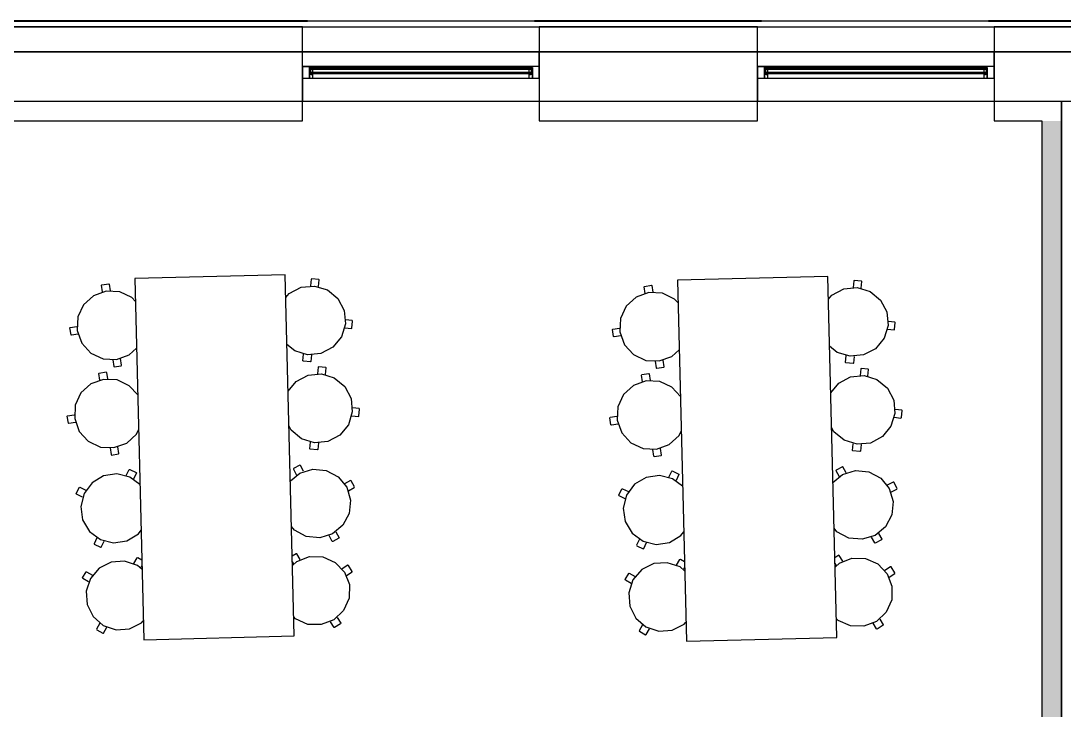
# Model space of a CAD drawing. Header units: metres. Extents: x 2.5 to 42.6, y 0.9 to 31.9.
# Drawn here: x 35.448 to 37.529, y 12.265 to 13.64 of the extents above; entities that cross this region are included whole.
import ezdxf

# ---------------------------------------------------------------- set-up
doc = ezdxf.new("R2010")
doc.units = ezdxf.units.M
for name, color, linetype in [('ARREDI', 9, 'Continuous'), ('INFISSI_VETRATE', 4, 'Continuous'), ('PARETI_STRUTTURE', 7, 'Continuous'), ('PILASTRI_SETTI', 8, 'Continuous')]:
    doc.layers.add(name, color=color, linetype=linetype)

msp = doc.modelspace()

# ---------------------------------------------------------------- linework, layer by layer
at = {"layer": 'ARREDI'}
for points in [[(35.1144, 13.6402), (35.5672, 13.6402)], [(35.5672, 13.6398), (35.1144, 13.6398)], [(35.5672, 13.6402), (36.02, 13.6402)], [(36.02, 13.6398), (35.5672, 13.6398)], [(36.02, 13.6402), (36.4728, 13.6402)], [(36.4728, 13.6398), (36.02, 13.6398)], [(36.4728, 13.6402), (36.925, 13.6402)], [(36.925, 13.6398), (36.4728, 13.6398)], [(36.9256, 13.6402), (37.3784, 13.6402)], [(37.3784, 13.6398), (36.9256, 13.6398)], [(37.3784, 13.6402), (37.6422, 13.6402), (37.8312, 13.6402)], [(37.8312, 13.6398), (37.6422, 13.6398), (37.3784, 13.6398)], [(35.6088, 13.1128), (35.6094, 13.1137)], [(35.6108, 13.0995), (35.6088, 13.1128)], [(35.6094, 13.1137), (35.6235, 13.1158)], [(35.6235, 13.1158), (35.6244, 13.1151)], [(35.6244, 13.1151), (35.6264, 13.1019)], [(35.9767, 13.0881), (35.9834, 13.0962), (36.0071, 13.1088), (36.0339, 13.1113), (36.0596, 13.1034), (36.0803, 13.0863), (36.0929, 13.0626), (36.0955, 13.0358)], [(36.0274, 13.125), (36.026, 13.1117)], [(36.0283, 13.1257), (36.0274, 13.125)], [(36.0424, 13.1243), (36.0283, 13.1257)], [(36.0417, 13.1101), (36.0431, 13.1234)], [(36.0431, 13.1234), (36.0423, 13.1243)], [(36.6911, 13.1097), (36.6918, 13.1106)], [(36.6918, 13.1106), (36.7058, 13.1127)], [(36.7058, 13.1127), (36.7067, 13.112)], [(36.7067, 13.1121), (36.7087, 13.0988)], [(37.1097, 13.1219), (37.1083, 13.1086)], [(37.1106, 13.1226), (37.1097, 13.1219)], [(37.1247, 13.1212), (37.1106, 13.1226)], [(37.124, 13.107), (37.1254, 13.1203)], [(37.1254, 13.1203), (37.1247, 13.1212)], [(35.6768, 13.0807), (35.6697, 13.0885), (35.6454, 13.0999), (35.6185, 13.1012), (35.5932, 13.092), (35.5734, 13.0739), (35.5619, 13.0496), (35.5607, 13.0227)], [(36.7591, 13.0777), (36.752, 13.0854), (36.7277, 13.0968), (36.7008, 13.0981), (36.6755, 13.0889), (36.6557, 13.0708), (36.6442, 13.0465), (36.643, 13.0196)], [(36.6931, 13.0964), (36.6911, 13.1097)], [(37.059, 13.085), (37.0657, 13.0931), (37.0895, 13.1057), (37.1162, 13.1082), (37.1419, 13.1004), (37.1626, 13.0832), (37.1752, 13.0595), (37.1778, 13.0327)], [(35.546, 13.0277), (35.5467, 13.0286)], [(35.5482, 13.0136), (35.546, 13.0277)], [(35.5467, 13.0286), (35.56, 13.0306)], [(36.0955, 13.0358), (36.0876, 13.0101), (36.0705, 12.9894), (36.0467, 12.9768), (36.02, 12.9742), (35.9943, 12.9821), (35.979, 12.9947)], [(36.0943, 13.028), (36.1076, 13.0267)], [(36.1092, 13.0423), (36.0958, 13.0437)], [(36.1076, 13.0267), (36.1085, 13.0274)], [(36.1085, 13.0274), (36.1099, 13.0415)], [(36.1099, 13.0415), (36.1092, 13.0423)], [(36.629, 13.0255), (36.6423, 13.0275)], [(37.1778, 13.0327), (37.1699, 13.007), (37.1528, 12.9863), (37.129, 12.9737), (37.1023, 12.9711), (37.0766, 12.979), (37.0613, 12.9916)], [(37.1915, 13.0392), (37.1782, 13.0406)], [(37.1908, 13.0243), (37.1922, 13.0384)], [(37.1922, 13.0384), (37.1915, 13.0392)], [(35.549, 13.013), (35.5481, 13.0137)], [(35.5623, 13.015), (35.549, 13.013)], [(35.5607, 13.0227), (35.5698, 12.9974), (35.5879, 12.9776), (35.6123, 12.9661), (35.6391, 12.9649), (35.6644, 12.974), (35.6791, 12.9874)], [(36.6283, 13.0246), (36.629, 13.0255)], [(36.6305, 13.0106), (36.6283, 13.0246)], [(36.6314, 13.0099), (36.6305, 13.0106)], [(36.6446, 13.0119), (36.6314, 13.0099)], [(36.643, 13.0196), (36.6521, 12.9943), (36.6702, 12.9745), (36.6946, 12.963), (36.7214, 12.9618), (36.7467, 12.9709), (36.7614, 12.9843)], [(37.1766, 13.0249), (37.1899, 13.0236)], [(37.1899, 13.0236), (37.1908, 13.0243)], [(35.6488, 12.9533), (35.6468, 12.9665)], [(36.0108, 12.9621), (36.0122, 12.9755)], [(36.0279, 12.9739), (36.0265, 12.9605)], [(37.0932, 12.959), (37.0945, 12.9724)], [(37.1102, 12.9708), (37.1088, 12.9574)], [(35.6313, 12.9642), (35.6333, 12.9509)], [(35.6333, 12.9509), (35.6342, 12.9502)], [(35.6342, 12.9502), (35.6482, 12.9524)], [(35.6482, 12.9524), (35.6489, 12.9533)], [(36.0116, 12.9613), (36.0108, 12.9621)], [(36.0257, 12.9598), (36.0116, 12.9613)], [(36.0265, 12.9605), (36.0257, 12.9598)], [(36.0412, 12.9495), (36.0399, 12.9361)], [(36.0421, 12.9502), (36.0412, 12.9495)], [(36.0562, 12.9487), (36.0421, 12.9502)], [(36.0555, 12.9345), (36.0569, 12.9479)], [(36.0569, 12.9479), (36.0562, 12.9487)], [(36.7136, 12.9611), (36.7156, 12.9478)], [(36.7156, 12.9478), (36.7165, 12.9471)], [(36.7165, 12.9472), (36.7305, 12.9493)], [(36.7312, 12.9502), (36.7292, 12.9634)], [(36.7305, 12.9493), (36.7312, 12.9502)], [(37.0939, 12.9582), (37.0932, 12.959)], [(37.108, 12.9567), (37.0939, 12.9582)], [(37.1088, 12.9574), (37.108, 12.9567)], [(37.1235, 12.9464), (37.1222, 12.933)], [(37.1244, 12.9471), (37.1235, 12.9464)], [(37.1385, 12.9457), (37.1244, 12.9471)], [(37.1378, 12.9314), (37.1392, 12.9448)], [(37.1392, 12.9448), (37.1385, 12.9457)], [(35.6813, 12.894), (35.6645, 12.9125), (35.6402, 12.9239), (35.6133, 12.9251), (35.588, 12.916), (35.5681, 12.8979), (35.5567, 12.8736), (35.5555, 12.8467)], [(35.6036, 12.9368), (35.6042, 12.9377)], [(35.6056, 12.9235), (35.6036, 12.9368)], [(35.6042, 12.9377), (35.6182, 12.9398)], [(35.6182, 12.9398), (35.6191, 12.9391)], [(35.6191, 12.9391), (35.6211, 12.9259)], [(35.9813, 12.9013), (35.9972, 12.9206), (36.021, 12.9332), (36.0477, 12.9358), (36.0734, 12.9279), (36.0942, 12.9108), (36.1068, 12.887), (36.1093, 12.8603)], [(36.6859, 12.9337), (36.6865, 12.9346)], [(36.6879, 12.9204), (36.6859, 12.9337)], [(36.6865, 12.9346), (36.7005, 12.9367)], [(36.7005, 12.9367), (36.7014, 12.936)], [(36.7014, 12.936), (36.7034, 12.9228)], [(37.0636, 12.8982), (37.0795, 12.9175), (37.1033, 12.9301), (37.13, 12.9327), (37.1557, 12.9248), (37.1765, 12.9077), (37.1891, 12.8839), (37.1916, 12.8572)], [(36.7637, 12.8909), (36.7468, 12.9094), (36.7225, 12.9208), (36.6956, 12.9221), (36.6703, 12.9129), (36.6504, 12.8948), (36.639, 12.8705), (36.6378, 12.8436)], [(36.1093, 12.8603), (36.1014, 12.8346), (36.0843, 12.8138), (36.0606, 12.8012), (36.0338, 12.7987), (36.0081, 12.8066), (35.9874, 12.8237), (35.983, 12.832)], [(36.123, 12.8668), (36.1097, 12.8682)], [(36.1223, 12.8518), (36.1237, 12.8659)], [(36.1237, 12.8659), (36.123, 12.8668)], [(37.2053, 12.8637), (37.192, 12.8651)], [(37.2046, 12.8487), (37.206, 12.8628)], [(37.206, 12.8628), (37.2053, 12.8637)], [(35.5408, 12.8517), (35.5415, 12.8526)], [(35.5429, 12.8376), (35.5408, 12.8517)], [(35.5415, 12.8526), (35.5547, 12.8546)], [(35.5555, 12.8467), (35.5646, 12.8214), (35.5827, 12.8016), (35.6071, 12.7901), (35.6339, 12.7889), (35.6592, 12.798), (35.6791, 12.8161), (35.683, 12.8246)], [(36.1081, 12.8525), (36.1214, 12.8511)], [(36.1214, 12.8511), (36.1223, 12.8518)], [(36.6231, 12.8486), (36.6238, 12.8495)], [(36.6252, 12.8346), (36.6231, 12.8486)], [(36.6238, 12.8495), (36.637, 12.8515)], [(36.6378, 12.8436), (36.6469, 12.8183), (36.665, 12.7985), (36.6894, 12.787), (36.7162, 12.7858), (36.7415, 12.7949), (36.7614, 12.813), (36.7653, 12.8215)], [(37.1916, 12.8572), (37.1837, 12.8315), (37.1666, 12.8108), (37.1429, 12.7981), (37.1161, 12.7956), (37.0904, 12.8035), (37.0697, 12.8206), (37.0653, 12.8289)], [(37.1904, 12.8494), (37.2037, 12.848)], [(37.2037, 12.848), (37.2046, 12.8487)], [(35.5438, 12.837), (35.5429, 12.8376)], [(35.5571, 12.839), (35.5438, 12.837)], [(36.6261, 12.8339), (36.6252, 12.8346)], [(36.6394, 12.8359), (36.6261, 12.8339)], [(36.0247, 12.7866), (36.026, 12.7999)], [(36.0417, 12.7983), (36.0403, 12.785)], [(35.626, 12.7882), (35.628, 12.7749)], [(35.6436, 12.7772), (35.6416, 12.7905)], [(35.643, 12.7764), (35.6436, 12.7773)], [(36.0254, 12.7857), (36.0247, 12.7866)], [(36.0395, 12.7843), (36.0254, 12.7857)], [(36.0404, 12.785), (36.0395, 12.7843)], [(36.7083, 12.7851), (36.7103, 12.7718)], [(36.7259, 12.7742), (36.7239, 12.7874)], [(37.107, 12.7835), (37.1084, 12.7968)], [(37.1077, 12.7826), (37.107, 12.7835)], [(37.1218, 12.7812), (37.1077, 12.7826)], [(37.1227, 12.7819), (37.1218, 12.7812)], [(37.124, 12.7952), (37.1227, 12.7819)], [(35.628, 12.7749), (35.6289, 12.7742)], [(35.6289, 12.7742), (35.643, 12.7764)], [(36.7104, 12.7718), (36.7113, 12.7711)], [(36.7113, 12.7711), (36.7253, 12.7733)], [(36.7253, 12.7733), (36.7259, 12.7742)], [(35.6857, 12.7153), (35.6658, 12.73), (35.6398, 12.7366), (35.6132, 12.7327), (35.5901, 12.7189), (35.5741, 12.6973)], [(35.6585, 12.733), (35.6643, 12.7451)], [(35.6643, 12.7451), (35.6653, 12.7455)], [(35.6653, 12.7455), (35.6781, 12.7394)], [(35.6785, 12.7384), (35.6728, 12.7263)], [(35.6781, 12.7394), (35.6785, 12.7384)], [(35.9857, 12.7226), (36.0048, 12.7383), (36.0305, 12.7462), (36.0573, 12.7436), (36.081, 12.7309), (36.0981, 12.7102)], [(35.9921, 12.7471), (35.9917, 12.746)], [(35.9917, 12.746), (35.9981, 12.7342)], [(36.0045, 12.7538), (35.9921, 12.7471)], [(36.0056, 12.7535), (36.0045, 12.7538)], [(36.012, 12.7417), (36.0056, 12.7535)], [(36.7408, 12.7299), (36.7466, 12.742)], [(36.7466, 12.742), (36.7476, 12.7424)], [(36.7476, 12.7424), (36.7604, 12.7363)], [(36.7604, 12.7363), (36.7608, 12.7353)], [(37.068, 12.7195), (37.0871, 12.7352), (37.1128, 12.7431), (37.1396, 12.7405), (37.1633, 12.7278), (37.1804, 12.7071)], [(37.0744, 12.744), (37.074, 12.743)], [(37.074, 12.743), (37.0804, 12.7311)], [(37.0869, 12.7507), (37.0744, 12.744)], [(37.0879, 12.7504), (37.0869, 12.7507)], [(37.0943, 12.7386), (37.0879, 12.7504)], [(36.1058, 12.7232), (36.094, 12.7169)], [(36.1069, 12.7229), (36.1058, 12.7232)], [(36.1136, 12.7104), (36.1069, 12.7229)], [(36.768, 12.7122), (36.7482, 12.7269), (36.7221, 12.7335), (36.6955, 12.7296), (36.6724, 12.7158), (36.6564, 12.6943)], [(36.7608, 12.7353), (36.7551, 12.7232)], [(37.1881, 12.7202), (37.1763, 12.7138)], [(37.1892, 12.7198), (37.1881, 12.7202)], [(37.1959, 12.7073), (37.1892, 12.7198)], [(35.5586, 12.6968), (35.5647, 12.7096)], [(35.559, 12.6958), (35.5586, 12.6968)], [(35.5711, 12.69), (35.559, 12.6958)], [(35.5647, 12.7096), (35.5657, 12.71)], [(35.5657, 12.71), (35.5778, 12.7043)], [(35.5741, 12.6973), (35.5675, 12.6713), (35.5714, 12.6447), (35.5852, 12.6216), (35.6067, 12.6056), (35.6328, 12.599), (35.6594, 12.6029), (35.6825, 12.6167), (35.688, 12.624)], [(36.0981, 12.7102), (36.1059, 12.6844), (36.1033, 12.6577), (36.0907, 12.634), (36.0699, 12.6169), (36.0442, 12.609), (36.0174, 12.6116), (35.9937, 12.6243), (35.9879, 12.6314)], [(36.1014, 12.703), (36.1132, 12.7094)], [(36.1132, 12.7094), (36.1135, 12.7104)], [(36.6409, 12.6938), (36.647, 12.7066)], [(36.6413, 12.6927), (36.6409, 12.6938)], [(36.647, 12.7066), (36.648, 12.7069)], [(36.648, 12.7069), (36.6601, 12.7012)], [(36.6564, 12.6943), (36.6498, 12.6682), (36.6537, 12.6416), (36.6675, 12.6185), (36.6891, 12.6025), (36.7151, 12.5959), (36.7417, 12.5998), (36.7648, 12.6136), (36.7703, 12.6209)], [(37.1804, 12.7071), (37.1882, 12.6814), (37.1856, 12.6546), (37.173, 12.6309), (37.1522, 12.6138), (37.1265, 12.606), (37.0997, 12.6086), (37.076, 12.6212), (37.0702, 12.6283)], [(37.1837, 12.6999), (37.1955, 12.7063)], [(37.1955, 12.7063), (37.1959, 12.7073)], [(36.6534, 12.687), (36.6413, 12.6927)], [(36.0691, 12.6017), (36.0628, 12.6136)], [(36.0766, 12.621), (36.083, 12.6092)], [(37.159, 12.6179), (37.1653, 12.6061)], [(35.5998, 12.6093), (35.5941, 12.5972)], [(35.5941, 12.5972), (35.5944, 12.5962)], [(35.5944, 12.5962), (35.6072, 12.5901)], [(35.6072, 12.5901), (35.6083, 12.5905)], [(35.6083, 12.5905), (35.614, 12.6026)], [(36.0702, 12.6014), (36.0691, 12.6017)], [(36.0827, 12.6081), (36.0702, 12.6014)], [(36.083, 12.6092), (36.0827, 12.6081)], [(36.6821, 12.6063), (36.6764, 12.5941)], [(36.6764, 12.5941), (36.6767, 12.5931)], [(36.6767, 12.5931), (36.6895, 12.587)], [(36.6906, 12.5874), (36.6963, 12.5995)], [(37.1514, 12.5987), (37.1451, 12.6105)], [(37.1525, 12.5983), (37.1514, 12.5987)], [(37.165, 12.605), (37.1525, 12.5983)], [(37.1653, 12.6061), (37.165, 12.605)], [(35.6736, 12.5575), (35.6803, 12.5692)], [(35.6803, 12.5692), (35.6813, 12.5695)], [(35.6813, 12.5695), (35.6894, 12.5649)], [(35.9972, 12.5772), (35.9893, 12.5722)], [(35.9898, 12.5535), (35.9986, 12.5618), (36.0236, 12.5715), (36.0505, 12.5709), (36.0751, 12.5601), (36.0937, 12.5406)], [(35.9983, 12.577), (35.9972, 12.5772)], [(36.0054, 12.5657), (35.9983, 12.577)], [(36.6895, 12.587), (36.6906, 12.5874)], [(37.0795, 12.5741), (37.0717, 12.5692)], [(37.0806, 12.5739), (37.0795, 12.5741)], [(37.0878, 12.5626), (37.0806, 12.5739)], [(35.6899, 12.5461), (35.6807, 12.554), (35.6552, 12.5625), (35.6284, 12.5606), (35.6044, 12.5485), (35.5868, 12.5282)], [(35.6897, 12.5539), (35.6873, 12.5498)], [(35.9896, 12.5612), (35.9922, 12.5572)], [(36.1004, 12.5542), (36.0891, 12.547)], [(36.1015, 12.554), (36.1004, 12.5542)], [(36.1091, 12.542), (36.1015, 12.554)], [(36.7722, 12.543), (36.763, 12.5509), (36.7375, 12.5594), (36.7107, 12.5575), (36.6867, 12.5455), (36.6691, 12.5251)], [(36.756, 12.5544), (36.7626, 12.5661)], [(36.7626, 12.5661), (36.7637, 12.5664)], [(36.7637, 12.5664), (36.7717, 12.5618)], [(36.772, 12.5508), (36.7696, 12.5467)], [(37.0719, 12.5581), (37.0745, 12.5541)], [(37.0721, 12.5504), (37.0809, 12.5587), (37.1059, 12.5684), (37.1328, 12.5678), (37.1574, 12.557), (37.176, 12.5375)], [(37.1827, 12.5511), (37.1714, 12.544)], [(37.1838, 12.5509), (37.1827, 12.5511)], [(37.1914, 12.5389), (37.1838, 12.5509)], [(35.5713, 12.5289), (35.5783, 12.5412)], [(35.5716, 12.5278), (35.5713, 12.5289)], [(35.5832, 12.5212), (35.5716, 12.5278)], [(35.5783, 12.5412), (35.5794, 12.5415)], [(35.5868, 12.5282), (35.5783, 12.5027), (35.5802, 12.4759), (35.5922, 12.4519), (35.6126, 12.4342), (35.6381, 12.4258), (35.6649, 12.4277), (35.6889, 12.4397), (35.6924, 12.4437)], [(35.5794, 12.5415), (35.591, 12.5348)], [(36.0937, 12.5406), (36.1034, 12.5156), (36.1028, 12.4887), (36.0919, 12.4641), (36.0725, 12.4455), (36.0474, 12.4358), (36.0205, 12.4364), (35.9959, 12.4473), (35.9923, 12.4511)], [(36.0975, 12.5337), (36.1088, 12.5409)], [(36.1088, 12.5409), (36.1091, 12.542)], [(36.6536, 12.5258), (36.6606, 12.5381)], [(36.6606, 12.5381), (36.6617, 12.5384)], [(36.6617, 12.5384), (36.6733, 12.5318)], [(37.176, 12.5375), (37.1857, 12.5125), (37.1851, 12.4856), (37.1742, 12.461), (37.1548, 12.4424), (37.1297, 12.4327), (37.1028, 12.4333), (37.0782, 12.4442), (37.0746, 12.448)], [(37.1798, 12.5307), (37.1911, 12.5379)], [(37.1911, 12.5379), (37.1914, 12.5389)], [(36.6539, 12.5247), (36.6536, 12.5258)], [(36.6656, 12.5181), (36.6539, 12.5247)], [(36.6691, 12.5251), (36.6606, 12.4996), (36.6625, 12.4728), (36.6746, 12.4488), (36.6949, 12.4312), (36.7204, 12.4227), (36.7472, 12.4246), (36.7712, 12.4366), (36.7747, 12.4406)], [(36.0789, 12.4501), (36.0861, 12.4388)], [(37.1612, 12.447), (37.1684, 12.4357)], [(35.6059, 12.4385), (35.5993, 12.4269)], [(35.5993, 12.4269), (35.5996, 12.4258)], [(35.5996, 12.4258), (35.6119, 12.4188)], [(35.613, 12.4191), (35.6196, 12.4308)], [(36.0728, 12.4304), (36.0656, 12.4417)], [(36.0739, 12.4301), (36.0728, 12.4304)], [(36.0859, 12.4377), (36.0739, 12.4301)], [(36.0861, 12.4388), (36.0859, 12.4377)], [(36.6882, 12.4355), (36.6816, 12.4238)], [(36.6816, 12.4238), (36.6819, 12.4227)], [(36.6953, 12.416), (36.7019, 12.4277)], [(37.1551, 12.4273), (37.1479, 12.4386)], [(37.1562, 12.427), (37.1551, 12.4273)], [(37.1682, 12.4346), (37.1562, 12.427)], [(37.1684, 12.4357), (37.1682, 12.4346)], [(35.6119, 12.4188), (35.613, 12.4191)], [(36.6819, 12.4227), (36.6942, 12.4157)], [(36.6942, 12.4157), (36.6953, 12.416)]]:
    msp.add_lwpolyline(points, dxfattribs=at)
for points in [[(35.1144, 13.6398), (35.5672, 13.6398), (35.5672, 13.6402), (35.1144, 13.6402)], [(35.5672, 13.6398), (36.02, 13.6398), (36.02, 13.6402), (35.5672, 13.6402)], [(36.4728, 13.6398), (36.9256, 13.6398), (36.9256, 13.6402), (36.4728, 13.6402)], [(37.3784, 13.6398), (37.8312, 13.6398), (37.8312, 13.6402), (37.3784, 13.6402)], [(36.0236, 13.526), (36.0236, 13.5475), (36.0307, 13.5475), (36.0307, 13.5489), (36.0098, 13.5489), (36.0098, 13.526)], [(36.0265, 13.5475), (36.0265, 13.5459), (36.0304, 13.5459), (36.0304, 13.5475)], [(36.4684, 13.526), (36.4822, 13.526), (36.4822, 13.5489), (36.4613, 13.5489), (36.4613, 13.5475), (36.4684, 13.5475)], [(36.4655, 13.5475), (36.4616, 13.5475), (36.4616, 13.5459), (36.4655, 13.5459)], [(36.9312, 13.526), (36.9312, 13.5475), (36.9383, 13.5475), (36.9383, 13.5489), (36.9173, 13.5489), (36.9173, 13.526)], [(36.9341, 13.5475), (36.9341, 13.5459), (36.938, 13.5459), (36.938, 13.5475)], [(37.3759, 13.526), (37.3898, 13.526), (37.3898, 13.5489), (37.3689, 13.5489), (37.3689, 13.5475), (37.3759, 13.5475)], [(37.3731, 13.5475), (37.3691, 13.5475), (37.3691, 13.5459), (37.3731, 13.5459)], [(36.0236, 13.526), (36.0304, 13.526), (36.0304, 13.5329), (36.0236, 13.5329)], [(36.0307, 13.5436), (36.0256, 13.5436), (36.0256, 13.5372), (36.0307, 13.5372)], [(36.0304, 13.5349), (36.0272, 13.5349), (36.0272, 13.5329), (36.0304, 13.5329)], [(36.4613, 13.5436), (36.4613, 13.5372), (36.4664, 13.5372), (36.4664, 13.5436)], [(36.4616, 13.5349), (36.4616, 13.5329), (36.4648, 13.5329), (36.4648, 13.5349)], [(36.4684, 13.526), (36.4684, 13.5329), (36.4616, 13.5329), (36.4616, 13.526)], [(36.9312, 13.526), (36.938, 13.526), (36.938, 13.5329), (36.9312, 13.5329)], [(36.9383, 13.5436), (36.9332, 13.5436), (36.9332, 13.5372), (36.9383, 13.5372)], [(36.938, 13.5349), (36.9347, 13.5349), (36.9347, 13.5329), (36.938, 13.5329)], [(37.3688, 13.5436), (37.3688, 13.5372), (37.374, 13.5372), (37.374, 13.5436)], [(37.3691, 13.5349), (37.3691, 13.5329), (37.3724, 13.5329), (37.3724, 13.5349)], [(37.3759, 13.526), (37.3759, 13.5329), (37.3691, 13.5329), (37.3691, 13.526)], [(35.9932, 12.4132), (35.9756, 13.1335), (35.6757, 13.1262), (35.6933, 12.4058)], [(37.0755, 12.4101), (37.0579, 13.1304), (36.758, 13.1231), (36.7756, 12.4027)]]:
    msp.add_lwpolyline(points, close=True, dxfattribs=at)
at = {"layer": 'INFISSI_VETRATE'}
for points in [[(36.0409, 13.5349), (36.0433, 13.5373)], [(36.0496, 13.5436), (36.052, 13.5459)], [(36.0688, 13.5349), (36.0711, 13.5373)], [(36.0774, 13.5436), (36.0798, 13.5459)], [(36.0966, 13.5349), (36.099, 13.5373)], [(36.1053, 13.5436), (36.1076, 13.5459)], [(36.1245, 13.5349), (36.1268, 13.5373)], [(36.1331, 13.5436), (36.1355, 13.5459)], [(36.1523, 13.5349), (36.1547, 13.5373)], [(36.161, 13.5436), (36.1633, 13.5459)], [(36.1801, 13.5349), (36.1825, 13.5373)], [(36.1888, 13.5436), (36.1912, 13.5459)], [(36.208, 13.5349), (36.2103, 13.5373)], [(36.2166, 13.5436), (36.219, 13.5459)], [(36.2358, 13.5349), (36.2382, 13.5373)], [(36.2445, 13.5436), (36.2468, 13.5459)], [(36.2637, 13.5349), (36.266, 13.5373)], [(36.2723, 13.5436), (36.2747, 13.5459)], [(36.2915, 13.5349), (36.2939, 13.5373)], [(36.3002, 13.5436), (36.3025, 13.5459)], [(36.3193, 13.5349), (36.3217, 13.5373)], [(36.328, 13.5436), (36.3304, 13.5459)], [(36.3472, 13.5349), (36.3495, 13.5373)], [(36.3558, 13.5436), (36.3582, 13.5459)], [(36.375, 13.5349), (36.3774, 13.5373)], [(36.3837, 13.5436), (36.3861, 13.5459)], [(36.4029, 13.5349), (36.4052, 13.5373)], [(36.4115, 13.5436), (36.4139, 13.5459)], [(36.4307, 13.5349), (36.4331, 13.5373)], [(36.4394, 13.5436), (36.4417, 13.5459)], [(36.4586, 13.5349), (36.4609, 13.5373)], [(36.9332, 13.5362), (36.9342, 13.5372)], [(36.9405, 13.5436), (36.9429, 13.5459)], [(36.9597, 13.5349), (36.9621, 13.5373)], [(36.9684, 13.5436), (36.9707, 13.5459)], [(36.9875, 13.5349), (36.9899, 13.5373)], [(36.9962, 13.5436), (36.9986, 13.5459)], [(37.0154, 13.5349), (37.0177, 13.5373)], [(37.024, 13.5436), (37.0264, 13.5459)], [(37.0432, 13.5349), (37.0456, 13.5373)], [(37.0519, 13.5436), (37.0542, 13.5459)], [(37.0711, 13.5349), (37.0734, 13.5373)], [(37.0797, 13.5436), (37.0821, 13.5459)], [(37.0989, 13.5349), (37.1013, 13.5373)], [(37.1076, 13.5436), (37.1099, 13.5459)], [(37.1267, 13.5349), (37.1291, 13.5373)], [(37.1354, 13.5436), (37.1378, 13.5459)], [(37.1546, 13.5349), (37.1569, 13.5373)], [(37.1633, 13.5436), (37.1656, 13.5459)], [(37.1824, 13.5349), (37.1848, 13.5373)], [(37.1911, 13.5436), (37.1935, 13.5459)], [(37.2103, 13.5349), (37.2126, 13.5373)], [(37.2189, 13.5436), (37.2213, 13.5459)], [(37.2381, 13.5349), (37.2405, 13.5373)], [(37.2468, 13.5436), (37.2491, 13.5459)], [(37.266, 13.5349), (37.2683, 13.5373)], [(37.2746, 13.5436), (37.277, 13.5459)], [(37.2938, 13.5349), (37.2962, 13.5373)], [(37.3025, 13.5436), (37.3048, 13.5459)], [(37.3216, 13.5349), (37.324, 13.5373)], [(37.3303, 13.5436), (37.3327, 13.5459)], [(37.3495, 13.5349), (37.3518, 13.5373)], [(37.3581, 13.5436), (37.3605, 13.5459)]]:
    msp.add_lwpolyline(points, dxfattribs=at)
at = {"layer": 'PARETI_STRUTTURE'}
for points in [[(34.2088, 13.628), (42.5261, 13.628)], [(36.0098, 13.628), (35.1238, 13.628), (35.1238, 13.5784)], [(36.0098, 13.5784), (36.0098, 13.628)], [(36.9173, 13.628), (36.4822, 13.628), (36.4822, 13.5784)], [(36.9173, 13.5784), (36.9173, 13.628)], [(39.6341, 13.628), (37.3898, 13.628), (37.3898, 13.5784)], [(34.6514, 13.48), (41.9178, 13.48), (41.9178, 13.5784), (34.6514, 13.5784)], [(34.6514, 13.5784), (41.9178, 13.5784)], [(36.0098, 13.526), (36.0098, 13.48), (36.0098, 13.5784)], [(36.0098, 13.5489), (36.0098, 13.5784)], [(36.246, 13.5784), (36.0098, 13.5784)], [(36.4822, 13.5784), (36.246, 13.5784)], [(36.4822, 13.5489), (36.4822, 13.5784), (36.4822, 13.48)], [(36.9173, 13.526), (36.9173, 13.48), (36.9173, 13.5784)], [(36.9173, 13.5489), (36.9173, 13.5784)], [(37.1536, 13.5784), (36.9173, 13.5784)], [(37.3898, 13.5784), (37.1536, 13.5784)], [(37.3898, 13.5489), (37.3898, 13.5784), (37.3898, 13.48)], [(36.0098, 13.5489), (36.0307, 13.5489), (36.4613, 13.5489), (36.0307, 13.5489)], [(36.4822, 13.5489), (36.4613, 13.5489)], [(36.9173, 13.5489), (36.9383, 13.5489), (37.3688, 13.5489), (36.9383, 13.5489)], [(37.3898, 13.5489), (37.3689, 13.5489)], [(36.0098, 13.526), (36.0304, 13.526)], [(36.0304, 13.526), (36.4616, 13.526)], [(36.0307, 13.526), (36.4613, 13.526)], [(36.4616, 13.526), (36.4822, 13.526)], [(36.4822, 13.526), (36.4822, 13.48)], [(36.9173, 13.526), (36.938, 13.526)], [(36.938, 13.526), (37.3691, 13.526)], [(36.9383, 13.526), (37.3688, 13.526)], [(37.3691, 13.526), (37.3898, 13.526)], [(37.3898, 13.526), (37.3898, 13.48)], [(34.6514, 13.48), (37.3898, 13.48)], [(35.1239, 13.48), (35.1239, 13.4406), (36.0098, 13.4406), (36.0098, 13.48)], [(36.4822, 13.48), (36.4822, 13.4406), (36.9173, 13.4406), (36.9173, 13.48)], [(37.3898, 13.48), (37.3898, 13.4406), (37.4847, 13.4406)], [(37.5241, 13.4406), (37.5241, 13.48)], [(37.5241, 13.48), (37.5241, 10.8904)], [(37.4847, 13.4406), (37.4847, 10.8904)], [(37.5241, 10.8904), (37.5241, 13.4406)]]:
    msp.add_lwpolyline(points, dxfattribs=at)
for points in [[(36.4822, 13.5489), (36.0098, 13.5489), (36.0098, 13.526), (36.4822, 13.526)], [(37.3898, 13.5489), (36.9173, 13.5489), (36.9173, 13.526), (37.3898, 13.526)], [(36.4664, 13.5436), (36.0256, 13.5436), (36.0256, 13.5459), (36.4664, 13.5459)], [(36.4664, 13.5459), (36.0256, 13.5459), (36.0256, 13.5436), (36.4664, 13.5436)], [(36.0256, 13.5349), (36.0256, 13.5373), (36.4664, 13.5373), (36.4664, 13.5349)], [(36.0256, 13.5373), (36.0256, 13.5349), (36.4664, 13.5349), (36.4664, 13.5373)], [(37.374, 13.5436), (36.9332, 13.5436), (36.9332, 13.5459), (37.374, 13.5459)], [(37.374, 13.5459), (36.9332, 13.5459), (36.9332, 13.5436), (37.374, 13.5436)], [(36.9332, 13.5349), (36.9332, 13.5373), (37.374, 13.5373), (37.374, 13.5349)], [(36.9332, 13.5373), (36.9332, 13.5349), (37.374, 13.5349), (37.374, 13.5373)]]:
    msp.add_lwpolyline(points, close=True, dxfattribs=at)
at = {"layer": 'PILASTRI_SETTI'}
msp.add_solid([(37.5241, 10.8904), (37.5241, 13.4406), (37.4847, 10.8904), (37.4847, 13.4406)], dxfattribs=at)

doc.saveas('drawing.dxf')
